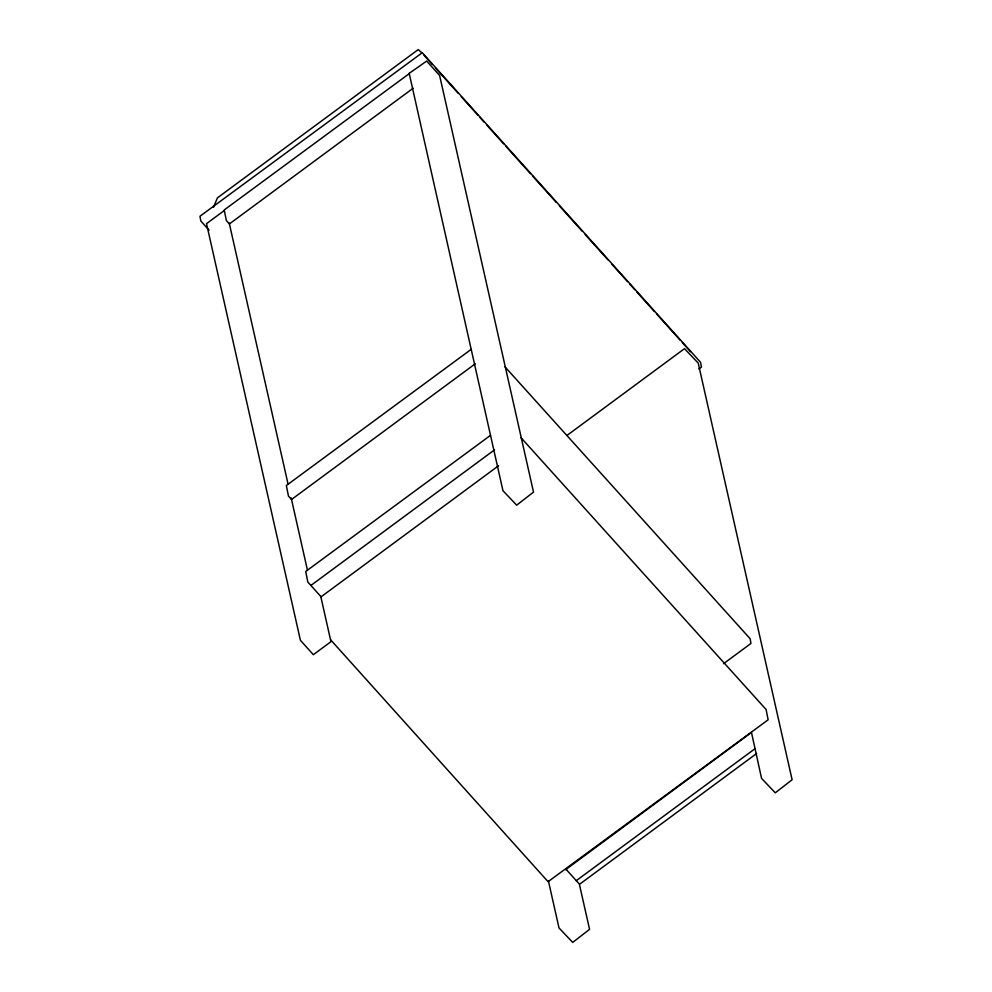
<?xml version="1.0" encoding="UTF-8"?>
<svg xmlns="http://www.w3.org/2000/svg" width="992" height="992" viewBox="0 0 992 992"><rect width="100%" height="100%" fill="white"/><g stroke="black" fill="none" stroke-linecap="round" stroke-linejoin="round"><path stroke-width="1.49" d="M567.387 435.153L684.505 348.663L698.219 363.097L792.112 779.749L775.273 792.819L761.571 778.385L751.465 732.418L565.651 869.649L566.432 869.699M213.478 207.316L217.434 197.854L418.202 49.6L421.637 52.601M413.118 88.251L229.412 223.919L226.35 220.509L224.229 209.944L409.014 73.817M475.218 363.828L291.524 499.497L288.461 496.087L286.341 485.522L471.126 349.395M310.893 585.454L494.599 449.798M498.592 465.732L320.664 597.134L320.763 596.428L330.956 641.688L313.348 654.695L300.415 640.311L206.522 223.659L224.13 210.651M698.914 368.925L701.406 367.09L700.588 362.34L422.257 52.725L199.987 216.244L200.806 220.993L209.076 230.206M723.528 663.698L750.944 643.461L750.126 638.712L505.04 366.904M576.29 880.673L755.036 748.687M580.084 883.884L756.685 753.474M490.494 435.352L305.71 571.479L307.83 582.044L321.098 596.812M520.998 437.695L766.084 709.503L768.143 719.808L548.08 881.702L330.683 639.877M424.08 55.329L432.351 64.517M435.438 67.964L458.168 93.248M461.268 96.695L477.797 115.072M479.855 117.378L483.984 121.966M487.084 125.414L503.614 143.803M505.684 146.097L530.472 173.674M532.53 175.968L556.289 202.393M559.389 205.84L582.118 231.124M585.218 234.571L607.935 259.842M612.064 264.442L627.564 281.666M629.622 283.972L634.793 289.714M636.852 292.008L654.41 311.55M656.481 313.844L680.239 340.268M682.31 342.562L685.398 346.01M686.08 346.766L690.506 351.689M566.085 869.327L579.353 884.083L589.558 929.343L572.719 942.4L559.017 927.966L548.464 881.169M229.239 223.113L288.102 484.307M291.164 497.885L307.495 570.363M409.175 73.371L502.969 490.73L516.683 505.164L533.51 492.106L439.617 75.454L426.684 61.07L409.175 73.371"/></g></svg>
